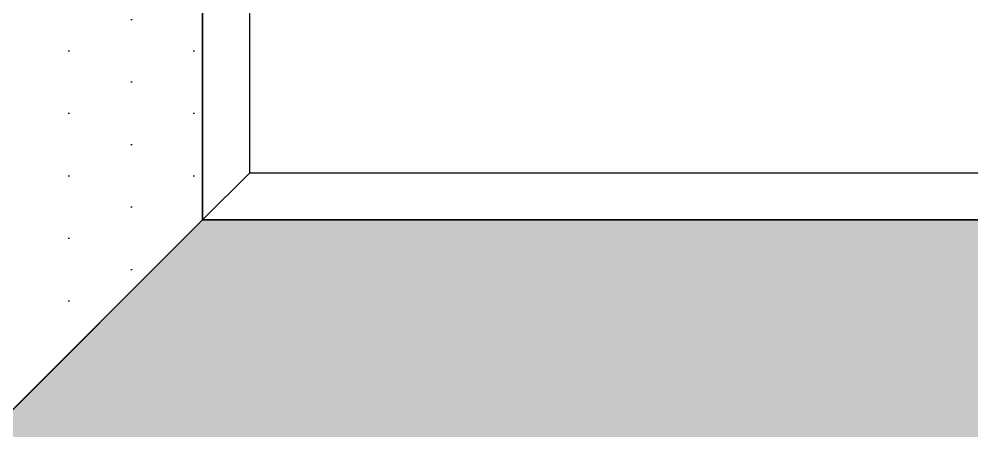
# Model space of a CAD drawing. Header units: millimetres. Extents: x 2519235 to 7246330, y 25937 to 201821.
# Drawn here: x 2726493.2 to 2726614.2, y 136389.4 to 136441.7 of the extents above; entities that cross this region are included whole.
import ezdxf
from ezdxf.xclip import XClip

# ---------------------------------------------------------------- set-up
doc = ezdxf.new("R2010")
doc.units = ezdxf.units.MM
doc.header["$XCLIPFRAME"] = 0
doc.set_wipeout_variables(frame=1)
doc.linetypes.add('CENTER', pattern=[50.800000000000004, 31.75, -6.35, 6.35, -6.35])
doc.linetypes.add('HIDDEN', pattern=[0.375, 0.25, -0.125])
for name, color, linetype in [('000 - EXISTING_CANOPY_MAIN_COLOR_1', 7, 'Continuous'), ('000 - STRUCTURE_STEEL_ACCESORIES_WIPEOUT_', 7, 'Continuous'), ('010 - ASPG_ACCESSORIES_MAIN_COLOR_251', 7, 'Continuous'), ('010 - ASPG_ACCESSORIES_WIPEOUT_', 7, 'Continuous'), ('010 - ASPG_FLASHING_HATCH_', 7, 'Continuous'), ('010 - ASPG_FLASHING_MAIN_COLOR_2', 7, 'Continuous'), ('010 - ASPG_FLASHING_MAIN_COLOR_4', 7, 'Continuous'), ('010 - ASPG_FLASHING_WIPEOUT_', 7, 'Continuous')]:
    doc.layers.add(name, color=color, linetype=linetype)
pattern_1 = [(45, (68845973.91123614, -106253.6340706302), (-4.041115254481119, 4.041115254481119), []), (45, (68845976.60531414, -106253.6340706302), (-4.041115254481119, 4.041115254481119), [])]
pattern_2 = [(0, (0, 0), (3.96875, 7.9375), [0, -7.9375])]
pattern_3 = [(0, (0, 0), (19.84375, 39.6875), [0, -39.6875])]

# ---------------------------------------------------------------- blocks, each defined once
blk = doc.blocks.new('A$C53fc0519')
at = {"layer": '000 - EXISTING_CANOPY_MAIN_COLOR_1', "color": 7}
for p, q in [((10250.84098993941, -13400.00000000003), (10264.87187722698, -13400.00000000003)), ((10267.23627180886, -13400.00000000003), (10339.87187722791, -13400.00000000003)), ((10342.23627180979, -13400.00000000003), (10414.87187722698, -13400.00000000003))]:
    blk.add_line(p, q, dxfattribs=at)
blk = doc.blocks.new('A$C6d15e31b')
at = {"layer": '000 - EXISTING_CANOPY_MAIN_COLOR_1', "color": 7}
blk.add_blockref('A$C53fc0519', (-18300, -52.14305922700441), dxfattribs=at)
blk = doc.blocks.new('*U3447')
at = {"layer": '010 - ASPG_ACCESSORIES_MAIN_COLOR_251', "color": 7, "linetype": 'CENTER'}
blk.add_line((0, 6.142561988594025), (0, -18.19999999999891), dxfattribs=at)
at = {"layer": '010 - ASPG_ACCESSORIES_MAIN_COLOR_251', "color": 7}
for p, q in [((-4.170000000000073, 5.049999999999272), (-4.170000000000073, 1.200000000000728)), ((3.127500000000509, 5.450000000000728), (-3.127500000000509, 5.450000000000728)), ((-2.084999999999127, 5.049999999999272), (-2.084999999999127, 1.200000000000728)), ((2.084999999999127, 5.049999999999272), (2.084999999999127, 1.200000000000728)), ((4.170000000000073, 5.049999999999272), (4.170000000000073, 1.200000000000728)), ((-5.5, 0.5499999999992724), (-5.5, 0)), ((5.5, 0), (-5.5, 0)), ((-5.200000000000728, 0.8500000000003638), (-4.170000000000073, 1.200000000000728)), ((5.200000000000728, 0.8500000000003638), (-5.200000000000728, 0.8500000000003638)), ((4.170000000000073, 1.200000000000728), (-4.170000000000073, 1.200000000000728)), ((-2.57630675031578, 0.8500000000003638), (-2.084999999999127, 1.200000000000728)), ((-2.084999999999127, -1.547816335794778), (-2.084999999999127, 0)), ((2.44630675031658, 0.8500000000003638), (2.084999999999127, 1.200000000000728)), ((2.084999999999013, -1.047816335789321), (2.084999999999127, 0)), ((5.200000000000728, 0.8500000000003638), (4.170000000000073, 1.200000000000728)), ((5.5, 0.5499999999992724), (5.5, 0)), ((-2.084999999999127, -1.547816335789321), (2.084999999999127, -1.047816335789321)), ((2.729999999999563, -1.399999999995998), (2.084999999999127, -1.047816335789321)), ((-2.729999999999563, -1.899999999995998), (2.729999999999563, -1.399999999995998)), ((-2.729999999999563, -1.899999999995998), (-2.084999999999127, -1.547816335789321)), ((-2.729999999999563, -1.899999999995998), (-2.084999999999127, -2.252183664200857)), ((-2.084999999999127, -2.252183664200857), (2.084999999999127, -1.752183664200857)), ((-2.084999999999013, -3.347816335790412), (-2.084999999999127, -2.252183664206314)), ((2.729999999999563, -1.399999999995998), (2.084999999999127, -1.752183664200857)), ((2.084999999999013, -2.847816335790412), (2.0849999999989, -1.752183664201084)), ((-2.729999999999563, -3.69999999999709), (2.729999999999563, -3.19999999999709)), ((-2.729999999999563, -3.69999999999709), (-2.084999999999127, -3.347816335790412)), ((-2.084999999999127, -3.347816335790412), (2.084999999999127, -2.847816335790412)), ((-2.084999999999127, -4.052183664201948), (2.084999999999127, -3.552183664201948)), ((2.729999999999563, -3.19999999999709), (2.084999999999127, -2.847816335790412)), ((2.729999999999563, -3.19999999999709), (2.084999999999127, -3.552183664201948)), ((2.084999999999241, -4.647816335791504), (2.084999999999241, -3.552183664201948)), ((-2.729999999999563, -3.69999999999709), (-2.084999999999127, -4.052183664201948)), ((-2.0849999999989, -5.147816335791504), (-2.084999999999013, -4.052183664201948)), ((-2.084999999999127, -5.147816335791504), (2.084999999999127, -4.647816335791504)), ((-2.084999999999127, -5.147816335791504), (2.084999999999127, -4.647816335791504)), ((2.729999999999563, -4.999999999998181), (2.084999999999127, -4.647816335791504)), ((2.729999999999563, -4.999999999998181), (2.084999999999127, -4.647816335791504)), ((-2.729999999999563, -5.499999999998181), (2.729999999999563, -4.999999999998181)), ((-2.729999999999563, -5.499999999998181), (2.729999999999563, -4.999999999998181)), ((-2.729999999999563, -5.499999999998181), (-2.084999999999127, -5.147816335791504)), ((-2.729999999999563, -5.499999999998181), (-2.084999999999127, -5.147816335791504)), ((-2.729999999999563, -5.499999999998181), (-2.084999999999127, -5.852183664203039)), ((-2.729999999999563, -5.499999999998181), (-2.084999999999127, -5.852183664203039)), ((-2.084999999999127, -5.852183664203039), (2.084999999999127, -5.352183664203039)), ((-2.084999999999127, -5.852183664203039), (2.084999999999127, -5.352183664203039)), ((-2.084999999999127, -6.947816335792595), (-2.0849999999989, -5.852183664203039)), ((-2.084999999999127, -6.947816335792595), (-2.084999999999127, -5.852183664203039)), ((2.729999999999563, -4.999999999998181), (2.084999999999127, -5.352183664203039)), ((2.729999999999563, -4.999999999998181), (2.084999999999127, -5.352183664203039)), ((2.084999999999127, -6.447816335792595), (2.084999999999127, -5.352183664203039)), ((2.084999999999127, -6.447816335792595), (2.084999999999241, -5.352183664203039)), ((-2.729999999999563, -7.299999999999272), (2.729999999999563, -6.799999999999272)), ((-2.729999999999563, -7.299999999999272), (-2.084999999999127, -6.947816335792595)), ((-2.084999999999127, -6.947816335792595), (2.084999999999127, -6.447816335792595)), ((-2.084999999999127, -7.652183664204131), (2.084999999999127, -7.152183664204131)), ((2.729999999999563, -6.799999999999272), (2.084999999999127, -6.447816335792595)), ((2.729999999999563, -6.799999999999272), (2.084999999999127, -7.152183664204131)), ((2.084999999999127, -8.247816335793686), (2.084999999999127, -7.152183664204131)), ((-2.729999999999563, -7.299999999999272), (-2.084999999999127, -7.652183664204131)), ((-2.084999999999127, -8.747816335793686), (-2.084999999999127, -7.652183664204131)), ((0.4333070988686814, -8.43729858455481), (2.084999999999127, -8.247816335793686)), ((2.729999999999563, -8.599999999998545), (2.084999999999127, -8.247816335793686)), ((-2.729999999999563, -9.099999999998545), (-2.084999999999127, -8.747816335793686)), ((-2.729999999999563, -9.099999999998545), (-1.568355612604137, -8.982641209644498)), ((-2.729999999999563, -9.099999999998545), (-2.084999999999127, -9.452183664205222)), ((-2.084999999999127, -8.747816335793686), (-1.064489079482883, -8.605286877620529)), ((-2.084999999999127, -9.452183664205222), (-1.629698446698967, -9.388594061787444)), ((-2.084999999999127, -10.54781633579296), (-2.084999999999127, -9.452183664205222)), ((0.7141825614198751, -8.775605983184505), (2.729999999999563, -8.599999999998545)), ((0.7141825614198751, -9.102437496409038), (2.084999999999127, -8.952183664205222)), ((2.729999999999563, -8.599999999998545), (2.084999999999127, -8.952183664205222)), ((2.084999999999127, -10.04781633579296), (2.084999999999127, -8.952183664205222)), ((-2.729999999999563, -10.89999999999964), (-2.084999999999127, -10.54781633579296)), ((-2.729999999999563, -10.89999999999964), (-1.844567201240352, -10.81054635710279)), ((-2.084999999999127, -10.54781633579296), (-1.798826981090315, -10.50784803706301)), ((0.7141825614198751, -10.20507654483481), (2.084999999999127, -10.04781633579296)), ((0.7141825614198751, -10.57560598318378), (2.729999999999563, -10.39999999999964)), ((0.7141825614198751, -10.90243749640831), (2.084999999999127, -10.75218366420449)), ((2.729999999999563, -10.39999999999964), (2.084999999999127, -10.04781633579296)), ((2.729999999999563, -10.39999999999964), (2.084999999999127, -10.75218366420449)), ((2.084999999999127, -10.75218366420449), (2.084999999999127, -15.59999999999854)), ((-2.729999999999563, -10.89999999999964), (-2.084999999999127, -11.25218366420449)), ((-2.084999999999127, -11.25218366420449), (-1.907557413303948, -11.22740118002912)), ((-2.084999999999127, -12.40167565273805), (-2.084999999999127, -11.25218366420449)), ((-2.084999999999127, -12.40167565273805), (-2.084999999999127, -15.59999999999854)), ((0, -17.19999999999891), (-2.084999999999127, -15.59999999999854)), ((0, -17.19999999999891), (2.084999999999127, -15.59999999999854))]:
    blk.add_line(p, q, dxfattribs=at)
blk.add_lwpolyline([(0, -17.19999999999891), (0.7141825614198751, -11.45704931750151), (0.7141825614198751, -8.736688384093213, 0.4176573264866609), (0.4106596181591158, -8.436709070021607, 0.07099332720072511), (-1.529698998669119, -8.726820576112004), (-2.084999999999127, -12.40167565273805)], format="xyb", dxfattribs=at)
for centre, radius, start, end in [((-3.127500000000509, 3.891492187500262), 1.55850781249987, 48.01707852331997, 131.98292147668), ((0, -0.1840312499989523), 5.634031249999114, 68.2799117114248, 111.7200882885752), ((3.127500000000509, 3.891492187500262), 1.558507812499965, 48.01707852331997, 131.98292147668), ((-5.200000000000728, 0.5499999999992724), 0.3, 90, 180), ((5.200000000000728, 0.5499999999992724), 0.3, 0, 90)]:
    blk.add_arc(centre, radius, start, end, dxfattribs=at)
blk = doc.blocks.new('G$C7D677D58SUB')
at = {"layer": '010 - ASPG_ACCESSORIES_MAIN_COLOR_251'}
h = blk.add_hatch(dxfattribs=at)
h.set_pattern_fill('ANSI35', scale=0.02, angle=280.6768409131589, style=0)
h.set_pattern_definition([(145.6768409131589, (67.45353497568851, -13.09426057516771), (0.00281929956869494, 0.00412935224241727), []), (145.6768409131589, (67.45006064978782, -13.09491560150343), (0.00281929956869494, 0.00412935224241727), [0.006249999999999968, -0.001249999999999992, 0, -0.001249999999999992])])
h.paths.add_polyline_path([(0.02989179726182556, 0.01545000000078289), (0.02447319464567954, 0.01545000000078289), (0.02447319464567954, 0.0005500000004303729), (0.02989179726182556, 0.0005500000004303729)])
at = {"layer": '010 - ASPG_ACCESSORIES_MAIN_COLOR_251', "color": 7}
for p, q in [((0.01327319464712673, 0, -2.806346833239134e-06), (0.01327319464712673, 0.01599999999996271, -2.806346833239134e-06)), ((0.01327319464712673, 0.01599999999996271, -2.806346833239134e-06), (0.01447319464705288, 0.01599999999996271, -2.806346833239134e-06)), ((0.01447319464705288, 0.01599999999996271, -2.806346833239134e-06), (0.01447319464705288, 0, -2.806346833239134e-06)), ((0.02989179726182556, 0), (0.02989179726182556, 0.01599999999996271)), ((0.02989179726182556, 0.01599999999996271), (0.03109179726175171, 0.01599999999996271)), ((0.03109179726175171, 0.01599999999996271), (0.03109179726175171, 0)), ((0.01247319464710017, 0.01492820323028354, -2.806346833239134e-06), (0.007673194646940829, 0.01492820323028354, -2.806346833239134e-06)), ((0.03109179726175171, 0.001071796769679167), (0.03109179726175171, 0.01492820323028354)), ((0.03589179726191105, 0.01492820323028354), (0.03109179726175171, 0.01492820323028354)), ((0.006873194647141645, 0.002803847577297347, -2.806346833239134e-06), (0.006873194647141645, 0.01319615242266536, -2.806346833239134e-06)), ((0.01327319464712673, 0.002803847577297347, -2.806346833239134e-06), (0.01327319464712673, 0.01319615242266536, -2.806346833239134e-06)), ((0.03669179726193761, 0.002803847577297347), (0.03669179726193761, 0.01319615242266536)), ((0.002400000000079672, 0.01199999999994361, -2.806346833239134e-06), (0.001600000000053114, 0.01119999999991705, -2.806346833239134e-06)), ((0.001600000000053114, 0.00479999999993197, -2.806346833239134e-06), (0.001600000000053114, 0.01119999999991705, -2.806346833239134e-06)), ((0.006873194647141645, 0.01119999999991705, -2.806346833239134e-06), (0.001600000000053114, 0.01119999999991705, -2.806346833239134e-06)), ((0.006873194647141645, 0.01199999999994361, -2.806346833239134e-06), (0.002400000000079672, 0.01199999999994361, -2.806346833239134e-06)), ((0.01247319464710017, 0.01146410161504718, -2.806346833239134e-06), (0.007673194646940829, 0.01146410161504718, -2.806346833239134e-06)), ((0.03589179726191105, 0.01146410161504718), (0.03109179726175171, 0.01146410161504718)), ((0.006873194647141645, 0.00479999999993197, -2.806346833239134e-06), (0.001600000000053114, 0.00479999999993197, -2.806346833239134e-06)), ((0.002400000000079672, 0.003999999999905413, -2.806346833239134e-06), (0.001600000000053114, 0.00479999999993197, -2.806346833239134e-06)), ((0.006873194647141645, 0.003999999999905413, -2.806346833239134e-06), (0.002400000000079672, 0.003999999999905413, -2.806346833239134e-06)), ((0.01247319464710017, 0.00453589838480184, -2.806346833239134e-06), (0.007673194646940829, 0.00453589838480184, -2.806346833239134e-06)), ((0.03589179726191105, 0.00453589838480184), (0.03109179726175171, 0.00453589838480184)), ((0.01247319464710017, 0.001071796769679167, -2.806346833239134e-06), (0.007673194646940829, 0.001071796769679167, -2.806346833239134e-06)), ((0.01447319464705288, 0, -2.806346833239134e-06), (0.01327319464712673, 0, -2.806346833239134e-06)), ((0.03109179726175171, 0), (0.02989179726182556, 0)), ((0.03589179726191105, 0.001071796769679167), (0.03109179726175171, 0.001071796769679167))]:
    blk.add_line(p, q, dxfattribs=at)
at = {"layer": '010 - ASPG_ACCESSORIES_MAIN_COLOR_251', "color": 7, "linetype": 'HIDDEN'}
for p, q in [((0.02989179726182556, 0.01199999999994361), (0.01447319464705288, 0.01199999999994361, -2.806346833239134e-06)), ((0.02989179726182556, 0.01119999999991705), (0.01447319464705288, 0.01119999999991705, -2.806346833239134e-06)), ((0.02989179726182556, 0.00479999999993197), (0.01447319464705288, 0.00479999999993197, -2.806346833239134e-06)), ((0.02989179726182556, 0.003999999999905413), (0.01447319464705288, 0.003999999999905413, -2.806346833239134e-06))]:
    blk.add_line(p, q, dxfattribs=at)
at = {"layer": '010 - ASPG_ACCESSORIES_MAIN_COLOR_251', "color": 7, "ltscale": 0.1}
blk.add_line((0.03829179726176335, 0.007999999999924512), (0, 0.007999999999924512, -2.806346833239134e-06), dxfattribs=at)
at = {"layer": '010 - ASPG_ACCESSORIES_MAIN_COLOR_251', "color": 7, "elevation": -2.806346833239134e-06}
for points in [[(0.007673194646940829, 0.01492820323028354, 0.4618802153516978), (0.007673194646940829, 0.01146410161504718, 0.2309401076757868), (0.007673194646940829, 0.00453589838480184, 0.461880215351701), (0.007673194646940829, 0.001071796769679167)], [(0.01247319464710017, 0.01492820323028354, -0.4618802153516978), (0.01247319464710017, 0.01146410161504718, -0.2309401076757868), (0.01247319464710017, 0.00453589838480184, -0.461880215351701), (0.01247319464710017, 0.001071796769679167)], [(0.03589179726191105, 0.01492820323028354, -0.4618802153516978), (0.03589179726191105, 0.01146410161504718, -0.2309401076757868), (0.03589179726191105, 0.00453589838480184, -0.4618802153517009), (0.03589179726191105, 0.001071796769679167)]]:
    blk.add_lwpolyline(points, format="xyb", dxfattribs=at)
at = {"layer": '010 - ASPG_ACCESSORIES_MAIN_COLOR_251', "color": 7}
blk.add_lwpolyline([(0.02989179726182556, 0.01545000000078289), (0.02447319464567954, 0.01545000000078289), (0.02447319464567954, 0.0005500000004303729), (0.02989179726182556, 0.0005500000004303729)], close=True, dxfattribs=at)
blk = doc.blocks.new('010 - ASPG_ACCESSORIES_BRACKET_FOR_FRAME_TYPE-1_CUT-VIEWSUB')
at = {"color": 7}
blk.add_wipeout([(4.656612873077393e-10, 25.00000000008731), (4.656612873077393e-10, 1.8189894035458565e-12), (40, 1.8189894035458565e-12), (40, 3.000000000153044), (3.0000000003213074, 3.000000000153044), (3.0000000003213074, 25.00000000008731)], dxfattribs=at).dxf.layer = '010 - ASPG_ACCESSORIES_WIPEOUT_'
at = {"layer": '010 - ASPG_ACCESSORIES_MAIN_COLOR_251'}
h = blk.add_hatch(dxfattribs=at)
h.set_pattern_fill('ANSI32', scale=0.03)
h.set_pattern_definition(pattern_1)
h.paths.add_polyline_path([(1.452183664310724, 16.08500000019558), (1.100000000093132, 16.73000000005413), (0.7478163363412023, 16.08500000019558), (4.656612873077393e-10, 16.08500000019558), (4.656612873077393e-10, 25.00000000008731), (3.000000000465661, 25.00000000008731), (2.9848025678657, 16.08500000019558)])
h = blk.add_hatch(dxfattribs=at)
h.set_pattern_fill('ANSI32', scale=0.03)
h.set_pattern_definition(pattern_1)
h.paths.add_polyline_path([(4.656612873077393e-10, 0), (4.656612873077393e-10, 11.78062006374239), (0.1825785292312503, 11.91500000003725), (1.247816335875541, 11.91500000003725), (1.600000000558794, 11.27000000019325), (1.952183664776385, 11.91500000003725), (3.000000000465661, 11.9150000000518), (3.000000000465661, 3.000000000160071), (19.70000000018626, 3.000000000043656), (19.70000000018626, 1.164153218269348e-10)])
h = blk.add_hatch(dxfattribs=at)
h.set_pattern_fill('ANSI32', scale=0.03)
h.set_pattern_definition(pattern_1)
h.paths.add_polyline_path([(28.70000000018626, 1.164153218269348e-10), (28.70000000018626, 3.000000000043656), (40, 3.000000000160071), (40, 0)])
at = {"layer": '010 - ASPG_ACCESSORIES_MAIN_COLOR_251', "color": 7}
for points in [[(1.452183664310724, 16.08500000019558), (1.100000000093132, 16.73000000005413), (0.7478163363412023, 16.08500000019558), (4.656612873077393e-10, 16.08500000019558), (4.656612873077393e-10, 25.00000000008731), (3.000000000465661, 25.00000000008731), (2.9848025678657, 16.08500000019558)], [(4.656612873077393e-10, 25.00000000008731), (4.656612873077393e-10, 0), (40, 0), (40, 3.000000000160071), (3.000000000465661, 3.000000000160071), (3.000000000465661, 25.00000000008731)], [(4.656612873077393e-10, 0), (4.656612873077393e-10, 11.78062006374239), (0.1825785292312503, 11.91500000003725), (1.247816335875541, 11.91500000003725), (1.600000000558794, 11.27000000019325), (1.952183664776385, 11.91500000003725), (3.000000000465661, 11.9150000000518), (3.000000000465661, 3.000000000160071), (19.70000000018626, 3.000000000043656), (19.70000000018626, 1.164153218269348e-10)], [(28.70000000018626, 1.164153218269348e-10), (28.70000000018626, 3.000000000043656), (40, 3.000000000160071), (40, 0)]]:
    blk.add_lwpolyline(points, close=True, dxfattribs=at)
blk = doc.blocks.new('G$CF155826CSUB')
at = {"layer": '010 - ASPG_ACCESSORIES_MAIN_COLOR_251', "color": 7}
for p, q in [((0.007200000000011642, 0.01599999999996271), (0.007200000000011642, 0)), ((0.00839999999993779, 0.01599999999996271), (0.007200000000011642, 0.01599999999996271)), ((0.00839999999993779, 0), (0.00839999999993779, 0.01599999999996271)), ((0.02381860261471047, 0.01599999999996271, -2.806346833239134e-06), (0.02381860261471047, 0, -2.806346833239134e-06)), ((0.02501860261463662, 0.01599999999996271, -2.806346833239134e-06), (0.02381860261471047, 0.01599999999996271, -2.806346833239134e-06)), ((0.02501860261463662, 0, -2.806346833239134e-06), (0.02501860261463662, 0.01599999999996271, -2.806346833239134e-06)), ((0.002399999999852298, 0.01492820323028354), (0.007200000000011642, 0.01492820323028354)), ((0.007200000000011642, 0.001071796769679167), (0.007200000000011642, 0.01492820323028354)), ((0.02581860261466318, 0.01492820323028354, -2.806346833239134e-06), (0.03061860261482252, 0.01492820323028354, -2.806346833239134e-06)), ((0.001599999999825741, 0.002803847577297347), (0.001599999999825741, 0.01319615242266536)), ((0.02501860261463662, 0.002803847577297347, -2.806346833239134e-06), (0.02501860261463662, 0.01319615242266536, -2.806346833239134e-06)), ((0.0314186026146217, 0.002803847577297347, -2.806346833239134e-06), (0.0314186026146217, 0.01319615242266536, -2.806346833239134e-06)), ((0.002399999999852298, 0.01146410161504718), (0.007200000000011642, 0.01146410161504718)), ((0.02581860261466318, 0.01146410161504718, -2.806346833239134e-06), (0.03061860261482252, 0.01146410161504718, -2.806346833239134e-06)), ((0.0314186026146217, 0.01199999999994361, -2.806346833239134e-06), (0.03589179726168368, 0.01199999999994361, -2.806346833239134e-06)), ((0.0314186026146217, 0.01119999999991705, -2.806346833239134e-06), (0.03669179726171024, 0.01119999999991705, -2.806346833239134e-06)), ((0.03589179726168368, 0.01199999999994361, -2.806346833239134e-06), (0.03669179726171024, 0.01119999999991705, -2.806346833239134e-06)), ((0.03669179726171024, 0.00479999999993197, -2.806346833239134e-06), (0.03669179726171024, 0.01119999999991705, -2.806346833239134e-06)), ((0.002399999999852298, 0.00453589838480184), (0.007200000000011642, 0.00453589838480184)), ((0.02581860261466318, 0.00453589838480184, -2.806346833239134e-06), (0.03061860261482252, 0.00453589838480184, -2.806346833239134e-06)), ((0.0314186026146217, 0.00479999999993197, -2.806346833239134e-06), (0.03669179726171024, 0.00479999999993197, -2.806346833239134e-06)), ((0.0314186026146217, 0.003999999999905413, -2.806346833239134e-06), (0.03589179726168368, 0.003999999999905413, -2.806346833239134e-06)), ((0.03589179726168368, 0.003999999999905413, -2.806346833239134e-06), (0.03669179726171024, 0.00479999999993197, -2.806346833239134e-06)), ((0.002399999999852298, 0.001071796769679167), (0.007200000000011642, 0.001071796769679167)), ((0.007200000000011642, 0), (0.00839999999993779, 0)), ((0.02381860261471047, 0, -2.806346833239134e-06), (0.02501860261463662, 0, -2.806346833239134e-06)), ((0.02581860261466318, 0.001071796769679167, -2.806346833239134e-06), (0.03061860261482252, 0.001071796769679167, -2.806346833239134e-06))]:
    blk.add_line(p, q, dxfattribs=at)
at = {"layer": '010 - ASPG_ACCESSORIES_MAIN_COLOR_251', "color": 7, "linetype": 'HIDDEN'}
for p, q in [((0.00839999999993779, 0.01199999999994361), (0.02381860261471047, 0.01199999999994361, -2.806346833239134e-06)), ((0.00839999999993779, 0.01119999999991705), (0.02381860261471047, 0.01119999999991705, -2.806346833239134e-06)), ((0.00839999999993779, 0.00479999999993197), (0.02381860261471047, 0.00479999999993197, -2.806346833239134e-06)), ((0.00839999999993779, 0.003999999999905413), (0.02381860261471047, 0.003999999999905413, -2.806346833239134e-06))]:
    blk.add_line(p, q, dxfattribs=at)
at = {"layer": '010 - ASPG_ACCESSORIES_MAIN_COLOR_251', "color": 7, "ltscale": 0.1}
blk.add_line((0, 0.007999999999924512), (0.03829179726176335, 0.007999999999924512, -2.806346833239134e-06), dxfattribs=at)
at = {"layer": '010 - ASPG_ACCESSORIES_MAIN_COLOR_251', "color": 7, "elevation": -2.806346833239134e-06}
for points in [[(0.002399999999852298, 0.01492820323028354, 0.4618802153516978), (0.002399999999852298, 0.01146410161504718, 0.2309401076757868), (0.002399999999852298, 0.00453589838480184, 0.4618802153517009), (0.002399999999852298, 0.001071796769679167)], [(0.02581860261466318, 0.01492820323028354, 0.4618802153516978), (0.02581860261466318, 0.01146410161504718, 0.2309401076757868), (0.02581860261466318, 0.00453589838480184, 0.461880215351701), (0.02581860261466318, 0.001071796769679167)], [(0.03061860261482252, 0.01492820323028354, -0.4618802153516978), (0.03061860261482252, 0.01146410161504718, -0.2309401076757868), (0.03061860261482252, 0.00453589838480184, -0.461880215351701), (0.03061860261482252, 0.001071796769679167)]]:
    blk.add_lwpolyline(points, format="xyb", dxfattribs=at)
blk = doc.blocks.new('*U3443')
at = {"color": 7, "xscale": -1, "rotation": 270}
blk.add_blockref('*U3447', (3, -19.00000000013097), dxfattribs=at)
at = {"color": 7}
blk.add_wipeout([(45.00000000000454, 45.000000000000014), (45.00000000000455, -4.365445980596145e-10), (0, -4.3655286442550874e-10), (0, -4.999999999999999), (50, -4.999999999999989), (49.99999999999999, 45.000000000000014)], dxfattribs=at).dxf.layer = '000 - STRUCTURE_STEEL_ACCESORIES_WIPEOUT_'
at = {"layer": '010 - ASPG_ACCESSORIES_MAIN_COLOR_251'}
h = blk.add_hatch(dxfattribs=at)
h.set_pattern_fill('ANSI32', scale=0.03, angle=-90.00000000000001)
h.set_pattern_definition([(315, (-106132.4892735402, -14494268.67851865), (1.01027881362028, 1.01027881362028), []), (315, (-106132.4892735402, -14494269.35203815), (1.01027881362028, 1.01027881362028), [])])
h.paths.add_polyline_path([(45, 45), (45, 0), (0, 0), (0, -5), (50, -5), (50, 45)])
at = {"layer": '010 - ASPG_ACCESSORIES_MAIN_COLOR_251', "color": 7}
blk.add_lwpolyline([(45, 45), (45, 0), (0, 0), (0, -5), (50, -5), (50, 45)], close=True, dxfattribs=at)
at = {"color": 7, "xscale": -1000, "yscale": 1000, "zscale": 1000}
for name, p, rotation in [('G$CF155826CSUB', (36.60000000006221, 30.49999999998136), 180), ('G$C7D677D58SUB', (32.1999999997206, 16.47319464554312, 0.001403173416619567), 90)]:
    blk.add_blockref(name, p, dxfattribs=dict(at, rotation=rotation))
at = {"color": 7, "xscale": -1, "rotation": 180}
blk.add_blockref('010 - ASPG_ACCESSORIES_BRACKET_FOR_FRAME_TYPE-1_CUT-VIEWSUB', (-4.656612873077393e-10, -5), dxfattribs=at)
blk = doc.blocks.new('W-1-PP17-ENT1_REV02_20260416-153151_PP17_ENT1_ASPG_MAIN_LOPLSUB')
at = {"color": 7, "rotation": 90}
blk.add_blockref('*U3443', (-8023.999999999534, -13500.00000000131), dxfattribs=at)
blk = doc.blocks.new('*U3392')
at = {"color": 7}
blk.add_wipeout([(0, -52.000000000100954), (2928.700000000055, -52.00000000030468), (2922.699999999997, -58.00000000018554), (0, -57.99999999998181)], dxfattribs=at).dxf.layer = '010 - ASPG_FLASHING_WIPEOUT_'
at = {"layer": '010 - ASPG_FLASHING_HATCH_'}
h = blk.add_hatch(dxfattribs=at)
h.set_pattern_fill('DOTS', scale=0.5)
h.set_pattern_definition(pattern_3)
h.paths.add_polyline_path([(0, -52), (2928.700000000233, -52.00000000020415), (2922.700000000174, -58.00000000020412), (0, -58)])
at = {"layer": '010 - ASPG_FLASHING_MAIN_COLOR_2', "color": 7}
blk.add_lwpolyline([(0, -52), (2928.700000000233, -52.00000000020415), (2922.700000000174, -58.00000000020412), (0, -58)], close=True, dxfattribs=at)
at = {"color": 7}
blk.add_wipeout([(0, 69.29999999994834), (3049.9999999998217, 69.29999999974461), (2928.7000000000553, -52.00000000020191), (0, -51.99999999999727)], dxfattribs=at).dxf.layer = '010 - ASPG_FLASHING_WIPEOUT_'
at = {"layer": '010 - ASPG_FLASHING_HATCH_'}
h = blk.add_hatch(dxfattribs=at)
h.set_pattern_fill('DOTS', scale=0.1)
h.set_pattern_definition(pattern_2)
h.paths.add_polyline_path([(-2.8421709430404e-14, 69.29999999999998), (3050, 69.29999999979583), (2928.700000000233, -52.00000000020417), (3.155443620884047e-30, -52.00000000000001)])
at = {"layer": '010 - ASPG_FLASHING_MAIN_COLOR_4', "color": 7}
blk.add_lwpolyline([(-2.8421709430404e-14, 69.29999999999998), (3050, 69.29999999979583), (2928.700000000233, -52.00000000020417), (3.155443620884047e-30, -52.00000000000001)], close=True, dxfattribs=at)
blk = doc.blocks.new('*U3393')
at = {"color": 7}
blk.add_wipeout([(0, -52.000000000101124), (246.00000000063807, -52.00000000012574), (240.00000000057986, -58.00000000000637), (0, -57.99999999998175)], dxfattribs=at).dxf.layer = '010 - ASPG_FLASHING_WIPEOUT_'
at = {"layer": '010 - ASPG_FLASHING_HATCH_'}
h = blk.add_hatch(dxfattribs=at)
h.set_pattern_fill('DOTS', scale=0.5)
h.set_pattern_definition(pattern_3)
h.paths.add_polyline_path([(0, -52), (246.0000000008159, -52.00000000002458), (240.0000000007577, -58.0000000000246), (0, -58)])
at = {"layer": '010 - ASPG_FLASHING_MAIN_COLOR_2', "color": 7}
blk.add_lwpolyline([(0, -52), (246.0000000008159, -52.00000000002458), (240.0000000007577, -58.0000000000246), (0, -58)], close=True, dxfattribs=at)
at = {"color": 7}
blk.add_wipeout([(0, 69.29999999994789), (367.3000000004045, 69.29999999992333), (246.00000000063855, -52.00000000002228), (0, -51.99999999999744)], dxfattribs=at).dxf.layer = '010 - ASPG_FLASHING_WIPEOUT_'
at = {"layer": '010 - ASPG_FLASHING_HATCH_'}
h = blk.add_hatch(dxfattribs=at)
h.set_pattern_fill('DOTS', scale=0.1)
h.set_pattern_definition(pattern_2)
h.paths.add_polyline_path([(-2.8421709430404e-14, 69.29999999999998), (367.300000000583, 69.2999999999754), (246.0000000008159, -52.0000000000246), (3.155443620884047e-30, -52.00000000000001)])
at = {"layer": '010 - ASPG_FLASHING_MAIN_COLOR_4', "color": 7}
blk.add_lwpolyline([(-2.8421709430404e-14, 69.29999999999998), (367.300000000583, 69.2999999999754), (246.0000000008159, -52.0000000000246), (3.155443620884047e-30, -52.00000000000001)], close=True, dxfattribs=at)
blk = doc.blocks.new('W-1-PP17-ENT1_REV04_20260821-163228มนตร์เพลงราคาบาว')
at = {"color": 7, "rotation": 180}
blk.add_blockref('*U3392', (-5099, -13497.99999999907), dxfattribs=at)
at = {"color": 7, "yscale": -1, "rotation": 270}
blk.add_blockref('*U3393', (-8079.699999999721, -13200), dxfattribs=at)

msp = doc.modelspace()

# ---------------------------------------------------------------- block references
at = {"layer": '010 - ASPG_ACCESSORIES_MAIN_COLOR_251', "color": 7}
ref = msp.add_blockref('W-1-PP17-ENT1_REV02_20260416-153151_PP17_ENT1_ASPG_MAIN_LOPLSUB', (2734544.160699638, 149862.19399822), dxfattribs=at)
XClip(ref).set_block_clipping_path([(-8153.181931419298, -13647.842866397055), (10088.658233176917, -13200)])

# ---------------------------------------------------------------- next in the draw order: block references
at = {"color": 7}
msp.add_blockref('A$C6d15e31b', (2734544.160699638, 149862.19399822), dxfattribs=at)

# ---------------------------------------------------------------- next in the draw order: block references
msp.add_blockref('W-1-PP17-ENT1_REV04_20260821-163228มนตร์เพลงราคาบาว', (2734544.160699638, 149862.19399822), dxfattribs=at)

doc.saveas('drawing.dxf')
